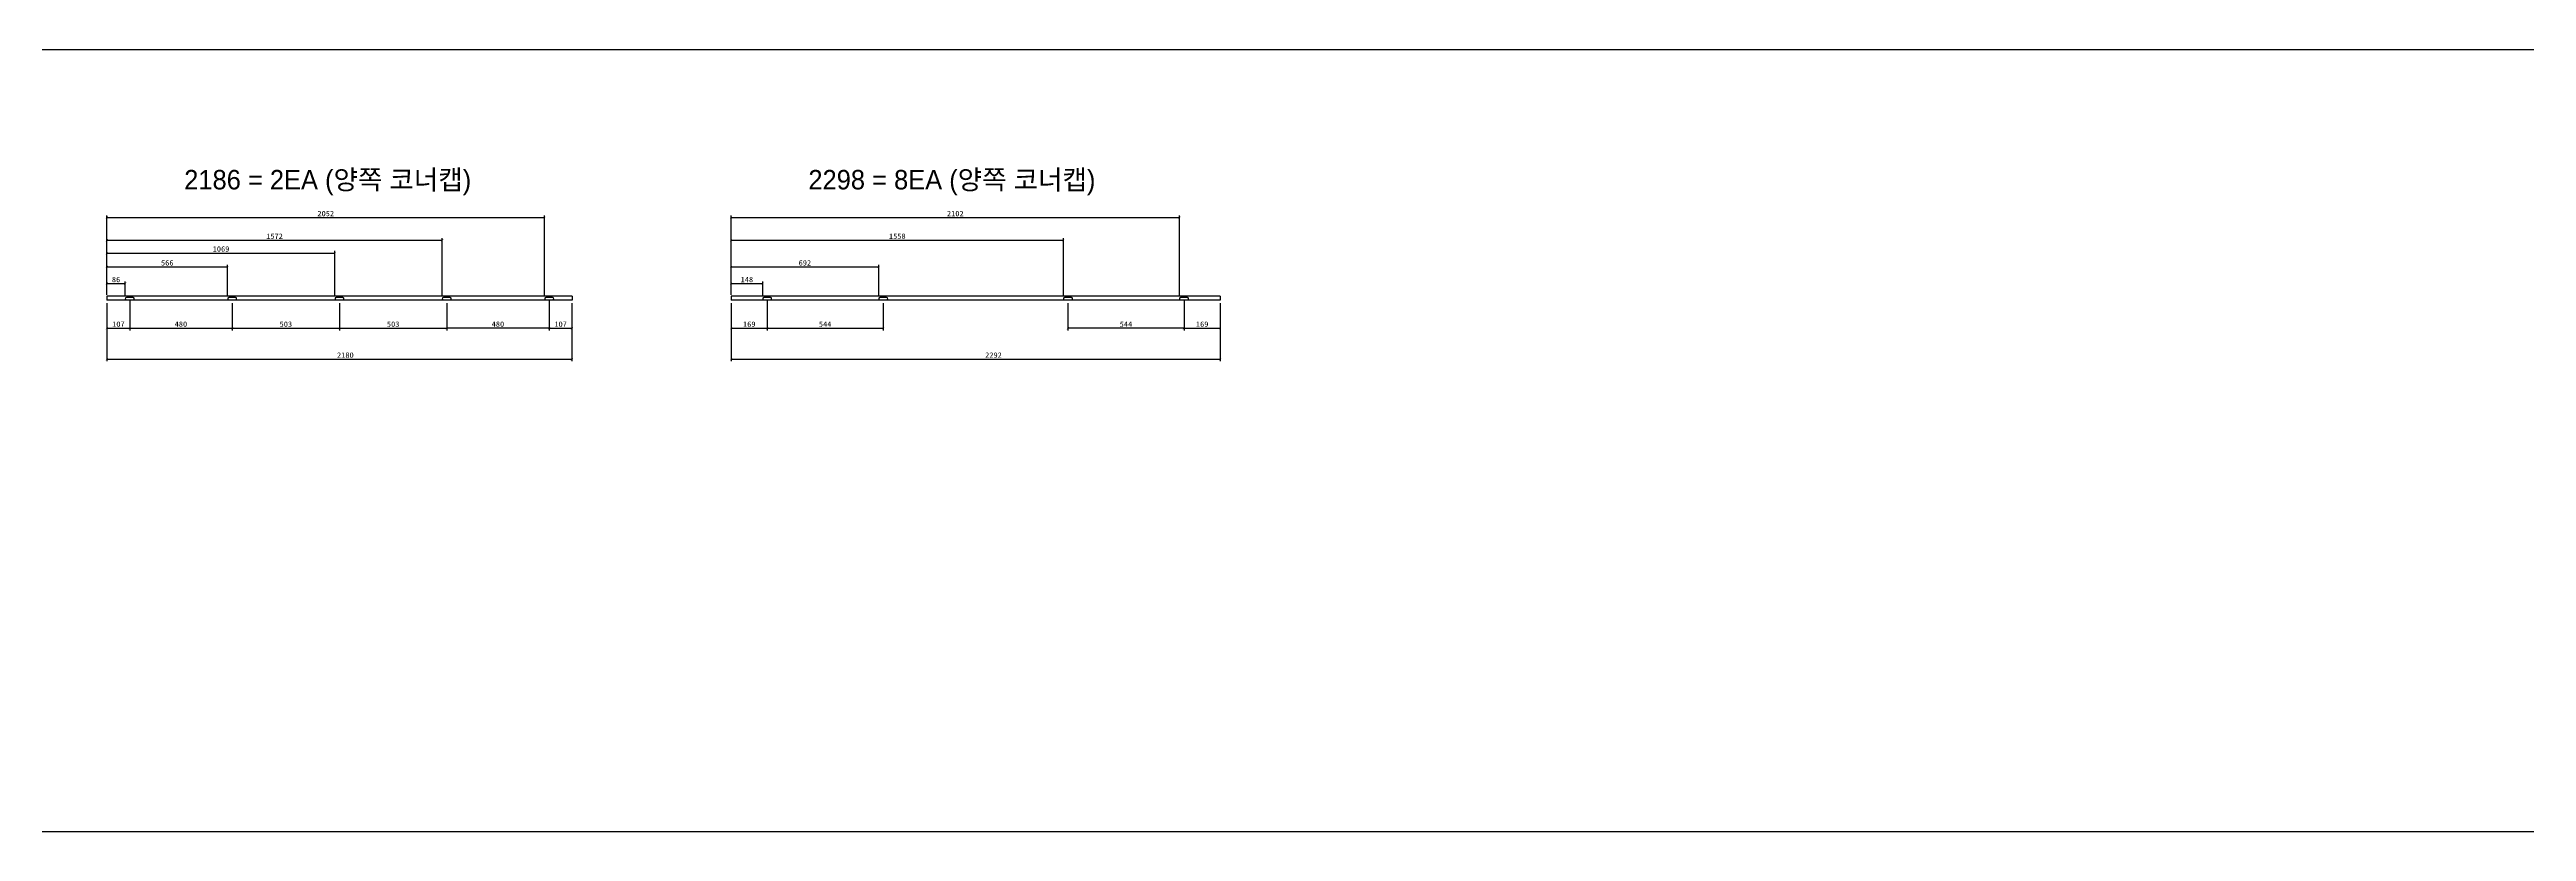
# Model space of a CAD drawing. Header units: millimetres. Extents: x -44117 to 256353, y -2095463 to 65325.
# Drawn here: x 119922 to 131533, y -935908 to -932244 of the extents above; entities that cross this region are included whole.
import ezdxf

# ---------------------------------------------------------------- set-up
doc = ezdxf.new("R2010")
doc.units = ezdxf.units.MM
doc.header["$LTSCALE"] = 10
doc.dimstyles.new('ISO-25', dxfattribs={"dimtxt": 2.5, "dimasz": 2.5, "dimexe": 1, "dimexo": 1, "dimtad": 1, "dimtxsty": 'Standard', "dimblk": 'ARCHTICK', "dimcen": 2.5, "dimadec": 0, "dimazin": 0, "dimtfac": 1, "dimtmove": 0, "dimatfit": 3, "dimfxl": 0, "dimarcsym": 0})

# ---------------------------------------------------------------- blocks, each defined once
blk = doc.blocks.new('_ArchTick')
at = {"color": 0, "linetype": 'ByBlock', "const_width": 0.15}
blk.add_lwpolyline([(-0.5, -0.5), (0.5, 0.5)], dxfattribs=at)
blk = doc.blocks.new('*D6320')
at = {"color": 0, "lineweight": -2}
for p, q in [((120191, -933433), (120191, -933705)), ((122371, -933433), (122371, -933705)), ((120191, -933695), (122371, -933695))]:
    blk.add_line(p, q, dxfattribs=at)
at = {"layer": 'Defpoints', "color": 0}
for p in [(120191, -933418), (122371, -933418), (122371, -933695)]:
    blk.add_point(p, dxfattribs=at)
at = {"color": 0, "lineweight": -2, "xscale": 10, "yscale": 10, "zscale": 10, "rotation": 180}
blk.add_blockref('_ArchTick', (120191, -933695), dxfattribs=at)
at = {"color": 0, "lineweight": -2, "xscale": 10, "yscale": 10, "zscale": 10}
blk.add_blockref('_ArchTick', (122371, -933695), dxfattribs=at)
at = {"color": 0, "insert": (121309, -933676), "char_height": 25, "attachment_point": 5}
blk.add_mtext('2180', dxfattribs=at)
blk = doc.blocks.new('*D6321')
at = {"color": 0, "lineweight": -2}
for p, q in [((120191, -933433), (120191, -933560)), ((120298, -933422), (120298, -933560)), ((120191, -933550), (120298, -933550))]:
    blk.add_line(p, q, dxfattribs=at)
at = {"layer": 'Defpoints', "color": 0}
for p in [(120191, -933418), (120298, -933407), (120298, -933550)]:
    blk.add_point(p, dxfattribs=at)
at = {"color": 0, "lineweight": -2, "xscale": 10, "yscale": 10, "zscale": 10, "rotation": 180}
blk.add_blockref('_ArchTick', (120191, -933550), dxfattribs=at)
at = {"color": 0, "lineweight": -2, "xscale": 10, "yscale": 10, "zscale": 10}
blk.add_blockref('_ArchTick', (120298, -933550), dxfattribs=at)
at = {"color": 0, "insert": (120245, -933531), "char_height": 25, "attachment_point": 5}
blk.add_mtext('107', dxfattribs=at)
blk = doc.blocks.new('*D6322')
at = {"color": 0, "lineweight": -2}
for p, q in [((122264, -933422), (122264, -933560)), ((122371, -933433), (122371, -933560)), ((122264, -933550), (122371, -933550))]:
    blk.add_line(p, q, dxfattribs=at)
at = {"layer": 'Defpoints', "color": 0}
for p in [(122264, -933407), (122371, -933418), (122371, -933550)]:
    blk.add_point(p, dxfattribs=at)
at = {"color": 0, "lineweight": -2, "xscale": 10, "yscale": 10, "zscale": 10, "rotation": 180}
blk.add_blockref('_ArchTick', (122264, -933550), dxfattribs=at)
at = {"color": 0, "lineweight": -2, "xscale": 10, "yscale": 10, "zscale": 10}
blk.add_blockref('_ArchTick', (122371, -933550), dxfattribs=at)
at = {"color": 0, "insert": (122318, -933531), "char_height": 25, "attachment_point": 5}
blk.add_mtext('107', dxfattribs=at)
blk = doc.blocks.new('*D6323')
at = {"color": 0, "lineweight": -2}
for p, q in [((120298, -933432), (120298, -933560)), ((120778, -933432), (120778, -933560)), ((120298, -933550), (120778, -933550))]:
    blk.add_line(p, q, dxfattribs=at)
at = {"layer": 'Defpoints', "color": 0}
for p in [(120298, -933417), (120778, -933417), (120778, -933550)]:
    blk.add_point(p, dxfattribs=at)
at = {"color": 0, "lineweight": -2, "xscale": 10, "yscale": 10, "zscale": 10, "rotation": 180}
blk.add_blockref('_ArchTick', (120298, -933550), dxfattribs=at)
at = {"color": 0, "lineweight": -2, "xscale": 10, "yscale": 10, "zscale": 10}
blk.add_blockref('_ArchTick', (120778, -933550), dxfattribs=at)
at = {"color": 0, "insert": (120538, -933531), "char_height": 25, "attachment_point": 5}
blk.add_mtext('480', dxfattribs=at)
blk = doc.blocks.new('*D6324')
at = {"color": 0, "lineweight": -2}
for p, q in [((121784, -933432), (121784, -933560)), ((122264, -933432), (122264, -933560)), ((122264, -933550), (121784, -933550))]:
    blk.add_line(p, q, dxfattribs=at)
at = {"layer": 'Defpoints', "color": 0}
for p in [(121784, -933417), (122264, -933417), (121784, -933550)]:
    blk.add_point(p, dxfattribs=at)
at = {"color": 0, "lineweight": -2, "xscale": 10, "yscale": 10, "zscale": 10, "rotation": 180}
blk.add_blockref('_ArchTick', (121784, -933550), dxfattribs=at)
at = {"color": 0, "lineweight": -2, "xscale": 10, "yscale": 10, "zscale": 10}
blk.add_blockref('_ArchTick', (122264, -933550), dxfattribs=at)
at = {"color": 0, "insert": (122024, -933531), "char_height": 25, "attachment_point": 5}
blk.add_mtext('480', dxfattribs=at)
blk = doc.blocks.new('*D6325')
at = {"color": 0, "lineweight": -2}
for p, q in [((120191, -933386), (120191, -933331)), ((120191, -933341), (120277, -933341)), ((120277, -933397), (120277, -933331))]:
    blk.add_line(p, q, dxfattribs=at)
at = {"layer": 'Defpoints', "color": 0}
for p in [(120277, -933341), (120191, -933401), (120277, -933412)]:
    blk.add_point(p, dxfattribs=at)
at = {"color": 0, "lineweight": -2, "xscale": 10, "yscale": 10, "zscale": 10, "rotation": 180}
blk.add_blockref('_ArchTick', (120191, -933341), dxfattribs=at)
at = {"color": 0, "lineweight": -2, "xscale": 10, "yscale": 10, "zscale": 10}
blk.add_blockref('_ArchTick', (120277, -933341), dxfattribs=at)
at = {"color": 0, "insert": (120234, -933322), "char_height": 25, "attachment_point": 5}
blk.add_mtext('86', dxfattribs=at)
blk = doc.blocks.new('*D6326')
at = {"color": 0, "lineweight": -2}
for p, q in [((120191, -933386), (120191, -933253)), ((120757, -933397), (120757, -933253)), ((120191, -933263), (120757, -933263))]:
    blk.add_line(p, q, dxfattribs=at)
at = {"layer": 'Defpoints', "color": 0}
for p in [(120757, -933263), (120191, -933401), (120757, -933412)]:
    blk.add_point(p, dxfattribs=at)
at = {"color": 0, "lineweight": -2, "xscale": 10, "yscale": 10, "zscale": 10, "rotation": 180}
blk.add_blockref('_ArchTick', (120191, -933263), dxfattribs=at)
at = {"color": 0, "lineweight": -2, "xscale": 10, "yscale": 10, "zscale": 10}
blk.add_blockref('_ArchTick', (120757, -933263), dxfattribs=at)
at = {"color": 0, "insert": (120474, -933244), "char_height": 25, "attachment_point": 5}
blk.add_mtext('566', dxfattribs=at)
blk = doc.blocks.new('*D6327')
at = {"color": 0, "lineweight": -2}
for p, q in [((120191, -933394), (120191, -933128)), ((120191, -933138), (121763, -933138)), ((121763, -933397), (121763, -933128))]:
    blk.add_line(p, q, dxfattribs=at)
at = {"layer": 'Defpoints', "color": 0}
for p in [(121763, -933138), (120191, -933409), (121763, -933412)]:
    blk.add_point(p, dxfattribs=at)
at = {"color": 0, "lineweight": -2, "xscale": 10, "yscale": 10, "zscale": 10, "rotation": 180}
blk.add_blockref('_ArchTick', (120191, -933138), dxfattribs=at)
at = {"color": 0, "lineweight": -2, "xscale": 10, "yscale": 10, "zscale": 10}
blk.add_blockref('_ArchTick', (121763, -933138), dxfattribs=at)
at = {"color": 0, "insert": (120977, -933119), "char_height": 25, "attachment_point": 5}
blk.add_mtext('1572', dxfattribs=at)
blk = doc.blocks.new('*D6328')
at = {"color": 0, "lineweight": -2}
for p, q in [((120191, -933394), (120191, -933022)), ((122243, -933397), (122243, -933022)), ((120191, -933032), (122243, -933032))]:
    blk.add_line(p, q, dxfattribs=at)
at = {"layer": 'Defpoints', "color": 0}
for p in [(122243, -933032), (120191, -933409), (122243, -933412)]:
    blk.add_point(p, dxfattribs=at)
at = {"color": 0, "lineweight": -2, "xscale": 10, "yscale": 10, "zscale": 10, "rotation": 180}
blk.add_blockref('_ArchTick', (120191, -933032), dxfattribs=at)
at = {"color": 0, "lineweight": -2, "xscale": 10, "yscale": 10, "zscale": 10}
blk.add_blockref('_ArchTick', (122243, -933032), dxfattribs=at)
at = {"color": 0, "insert": (121217, -933013), "char_height": 25, "attachment_point": 5}
blk.add_mtext('2052', dxfattribs=at)
blk = doc.blocks.new('*D6329')
at = {"color": 0, "lineweight": -2}
for p, q in [((120778, -933432), (120778, -933560)), ((121281, -933433), (121281, -933560)), ((120778, -933550), (121281, -933550))]:
    blk.add_line(p, q, dxfattribs=at)
at = {"layer": 'Defpoints', "color": 0}
for p in [(120778, -933417), (121281, -933418), (121281, -933550)]:
    blk.add_point(p, dxfattribs=at)
at = {"color": 0, "lineweight": -2, "xscale": 10, "yscale": 10, "zscale": 10, "rotation": 180}
blk.add_blockref('_ArchTick', (120778, -933550), dxfattribs=at)
at = {"color": 0, "lineweight": -2, "xscale": 10, "yscale": 10, "zscale": 10}
blk.add_blockref('_ArchTick', (121281, -933550), dxfattribs=at)
at = {"color": 0, "insert": (121030, -933531), "char_height": 25, "attachment_point": 5}
blk.add_mtext('503', dxfattribs=at)
blk = doc.blocks.new('*D6330')
at = {"color": 0, "lineweight": -2}
for p, q in [((121281, -933433), (121281, -933560)), ((121784, -933432), (121784, -933560)), ((121281, -933550), (121784, -933550))]:
    blk.add_line(p, q, dxfattribs=at)
at = {"layer": 'Defpoints', "color": 0}
for p in [(121281, -933418), (121784, -933417), (121784, -933550)]:
    blk.add_point(p, dxfattribs=at)
at = {"color": 0, "lineweight": -2, "xscale": 10, "yscale": 10, "zscale": 10, "rotation": 180}
blk.add_blockref('_ArchTick', (121281, -933550), dxfattribs=at)
at = {"color": 0, "lineweight": -2, "xscale": 10, "yscale": 10, "zscale": 10}
blk.add_blockref('_ArchTick', (121784, -933550), dxfattribs=at)
at = {"color": 0, "insert": (121533, -933531), "char_height": 25, "attachment_point": 5}
blk.add_mtext('503', dxfattribs=at)
blk = doc.blocks.new('*D6331')
at = {"color": 0, "lineweight": -2}
for p, q in [((120191, -933394), (120191, -933188)), ((120191, -933198), (121260, -933198)), ((121260, -933397), (121260, -933188))]:
    blk.add_line(p, q, dxfattribs=at)
at = {"layer": 'Defpoints', "color": 0}
for p in [(121260, -933198), (120191, -933409), (121260, -933412)]:
    blk.add_point(p, dxfattribs=at)
at = {"color": 0, "lineweight": -2, "xscale": 10, "yscale": 10, "zscale": 10, "rotation": 180}
blk.add_blockref('_ArchTick', (120191, -933198), dxfattribs=at)
at = {"color": 0, "lineweight": -2, "xscale": 10, "yscale": 10, "zscale": 10}
blk.add_blockref('_ArchTick', (121260, -933198), dxfattribs=at)
at = {"color": 0, "insert": (120726, -933179), "char_height": 25, "attachment_point": 5}
blk.add_mtext('1069', dxfattribs=at)
blk = doc.blocks.new('*D6333')
at = {"color": 0, "lineweight": -2}
for p, q in [((123117, -933433), (123117, -933705)), ((125409, -933433), (125409, -933705)), ((123117, -933695), (125409, -933695))]:
    blk.add_line(p, q, dxfattribs=at)
at = {"layer": 'Defpoints', "color": 0}
for p in [(123117, -933418), (125409, -933418), (125409, -933695)]:
    blk.add_point(p, dxfattribs=at)
at = {"color": 0, "lineweight": -2, "xscale": 10, "yscale": 10, "zscale": 10, "rotation": 180}
blk.add_blockref('_ArchTick', (123117, -933695), dxfattribs=at)
at = {"color": 0, "lineweight": -2, "xscale": 10, "yscale": 10, "zscale": 10}
blk.add_blockref('_ArchTick', (125409, -933695), dxfattribs=at)
at = {"color": 0, "insert": (124347, -933676), "char_height": 25, "attachment_point": 5}
blk.add_mtext('2292', dxfattribs=at)
blk = doc.blocks.new('*D6334')
at = {"color": 0, "lineweight": -2}
for p, q in [((123117, -933433), (123117, -933560)), ((123286, -933422), (123286, -933560)), ((123117, -933550), (123286, -933550))]:
    blk.add_line(p, q, dxfattribs=at)
at = {"layer": 'Defpoints', "color": 0}
for p in [(123117, -933418), (123286, -933407), (123286, -933550)]:
    blk.add_point(p, dxfattribs=at)
at = {"color": 0, "lineweight": -2, "xscale": 10, "yscale": 10, "zscale": 10, "rotation": 180}
blk.add_blockref('_ArchTick', (123117, -933550), dxfattribs=at)
at = {"color": 0, "lineweight": -2, "xscale": 10, "yscale": 10, "zscale": 10}
blk.add_blockref('_ArchTick', (123286, -933550), dxfattribs=at)
at = {"color": 0, "insert": (123202, -933531), "char_height": 25, "attachment_point": 5}
blk.add_mtext('169', dxfattribs=at)
blk = doc.blocks.new('*D6335')
at = {"color": 0, "lineweight": -2}
for p, q in [((125240, -933422), (125240, -933560)), ((125409, -933433), (125409, -933560)), ((125240, -933550), (125409, -933550))]:
    blk.add_line(p, q, dxfattribs=at)
at = {"layer": 'Defpoints', "color": 0}
for p in [(125240, -933407), (125409, -933418), (125409, -933550)]:
    blk.add_point(p, dxfattribs=at)
at = {"color": 0, "lineweight": -2, "xscale": 10, "yscale": 10, "zscale": 10, "rotation": 180}
blk.add_blockref('_ArchTick', (125240, -933550), dxfattribs=at)
at = {"color": 0, "lineweight": -2, "xscale": 10, "yscale": 10, "zscale": 10}
blk.add_blockref('_ArchTick', (125409, -933550), dxfattribs=at)
at = {"color": 0, "insert": (125325, -933531), "char_height": 25, "attachment_point": 5}
blk.add_mtext('169', dxfattribs=at)
blk = doc.blocks.new('*D6336')
at = {"color": 0, "lineweight": -2}
for p, q in [((123286, -933432), (123286, -933560)), ((123830, -933432), (123830, -933560)), ((123286, -933550), (123830, -933550))]:
    blk.add_line(p, q, dxfattribs=at)
at = {"layer": 'Defpoints', "color": 0}
for p in [(123286, -933417), (123830, -933417), (123830, -933550)]:
    blk.add_point(p, dxfattribs=at)
at = {"color": 0, "lineweight": -2, "xscale": 10, "yscale": 10, "zscale": 10, "rotation": 180}
blk.add_blockref('_ArchTick', (123286, -933550), dxfattribs=at)
at = {"color": 0, "lineweight": -2, "xscale": 10, "yscale": 10, "zscale": 10}
blk.add_blockref('_ArchTick', (123830, -933550), dxfattribs=at)
at = {"color": 0, "insert": (123558, -933531), "char_height": 25, "attachment_point": 5}
blk.add_mtext('544', dxfattribs=at)
blk = doc.blocks.new('*D6337')
at = {"color": 0, "lineweight": -2}
for p, q in [((124696, -933432), (124696, -933560)), ((125240, -933432), (125240, -933560)), ((125240, -933550), (124696, -933550))]:
    blk.add_line(p, q, dxfattribs=at)
at = {"layer": 'Defpoints', "color": 0}
for p in [(124696, -933417), (125240, -933417), (124696, -933550)]:
    blk.add_point(p, dxfattribs=at)
at = {"color": 0, "lineweight": -2, "xscale": 10, "yscale": 10, "zscale": 10, "rotation": 180}
blk.add_blockref('_ArchTick', (124696, -933550), dxfattribs=at)
at = {"color": 0, "lineweight": -2, "xscale": 10, "yscale": 10, "zscale": 10}
blk.add_blockref('_ArchTick', (125240, -933550), dxfattribs=at)
at = {"color": 0, "insert": (124968, -933531), "char_height": 25, "attachment_point": 5}
blk.add_mtext('544', dxfattribs=at)
blk = doc.blocks.new('*D6338')
at = {"color": 0, "lineweight": -2}
for p, q in [((123117, -933386), (123117, -933331)), ((123117, -933341), (123265, -933341)), ((123265, -933397), (123265, -933331))]:
    blk.add_line(p, q, dxfattribs=at)
at = {"layer": 'Defpoints', "color": 0}
for p in [(123265, -933341), (123117, -933401), (123265, -933412)]:
    blk.add_point(p, dxfattribs=at)
at = {"color": 0, "lineweight": -2, "xscale": 10, "yscale": 10, "zscale": 10, "rotation": 180}
blk.add_blockref('_ArchTick', (123117, -933341), dxfattribs=at)
at = {"color": 0, "lineweight": -2, "xscale": 10, "yscale": 10, "zscale": 10}
blk.add_blockref('_ArchTick', (123265, -933341), dxfattribs=at)
at = {"color": 0, "insert": (123191, -933322), "char_height": 25, "attachment_point": 5}
blk.add_mtext('148', dxfattribs=at)
blk = doc.blocks.new('*D6339')
at = {"color": 0, "lineweight": -2}
for p, q in [((123117, -933386), (123117, -933253)), ((123809, -933397), (123809, -933253)), ((123117, -933263), (123809, -933263))]:
    blk.add_line(p, q, dxfattribs=at)
at = {"layer": 'Defpoints', "color": 0}
for p in [(123809, -933263), (123117, -933401), (123809, -933412)]:
    blk.add_point(p, dxfattribs=at)
at = {"color": 0, "lineweight": -2, "xscale": 10, "yscale": 10, "zscale": 10, "rotation": 180}
blk.add_blockref('_ArchTick', (123117, -933263), dxfattribs=at)
at = {"color": 0, "lineweight": -2, "xscale": 10, "yscale": 10, "zscale": 10}
blk.add_blockref('_ArchTick', (123809, -933263), dxfattribs=at)
at = {"color": 0, "insert": (123463, -933244), "char_height": 25, "attachment_point": 5}
blk.add_mtext('692', dxfattribs=at)
blk = doc.blocks.new('*D6340')
at = {"color": 0, "lineweight": -2}
for p, q in [((123117, -933394), (123117, -933128)), ((123117, -933138), (124675, -933138)), ((124675, -933397), (124675, -933128))]:
    blk.add_line(p, q, dxfattribs=at)
at = {"layer": 'Defpoints', "color": 0}
for p in [(124675, -933138), (123117, -933409), (124675, -933412)]:
    blk.add_point(p, dxfattribs=at)
at = {"color": 0, "lineweight": -2, "xscale": 10, "yscale": 10, "zscale": 10, "rotation": 180}
blk.add_blockref('_ArchTick', (123117, -933138), dxfattribs=at)
at = {"color": 0, "lineweight": -2, "xscale": 10, "yscale": 10, "zscale": 10}
blk.add_blockref('_ArchTick', (124675, -933138), dxfattribs=at)
at = {"color": 0, "insert": (123896, -933119), "char_height": 25, "attachment_point": 5}
blk.add_mtext('1558', dxfattribs=at)
blk = doc.blocks.new('*D6341')
at = {"color": 0, "lineweight": -2}
for p, q in [((123117, -933394), (123117, -933022)), ((125219, -933397), (125219, -933022)), ((123117, -933032), (125219, -933032))]:
    blk.add_line(p, q, dxfattribs=at)
at = {"layer": 'Defpoints', "color": 0}
for p in [(125219, -933032), (123117, -933409), (125219, -933412)]:
    blk.add_point(p, dxfattribs=at)
at = {"color": 0, "lineweight": -2, "xscale": 10, "yscale": 10, "zscale": 10, "rotation": 180}
blk.add_blockref('_ArchTick', (123117, -933032), dxfattribs=at)
at = {"color": 0, "lineweight": -2, "xscale": 10, "yscale": 10, "zscale": 10}
blk.add_blockref('_ArchTick', (125219, -933032), dxfattribs=at)
at = {"color": 0, "insert": (124168, -933013), "char_height": 25, "attachment_point": 5}
blk.add_mtext('2102', dxfattribs=at)

msp = doc.modelspace()

# ---------------------------------------------------------------- linework, layer by layer
at = {"color": 1}
for p, q in [((104260.77588, -932244.45159), (196529.92274, -932244.45159)), ((104260.77588, -932244.45159), (196529.92274, -932244.45159)), ((104260.77588, -932244.45159), (196529.92274, -932244.45159)), ((104260.77588, -932244.45159), (196529.92274, -932244.45159)), ((104260.77588, -932244.45159), (196529.92274, -932244.45159)), ((104260.77588, -932244.45159), (196529.92274, -932244.45159)), ((104260.77588, -932244.45159), (196529.92274, -932244.45159)), ((104260.77588, -932244.45159), (196529.92274, -932244.45159)), ((104260.77588, -932244.45159), (196529.92274, -932244.45159)), ((104260.77588, -932244.45159), (196529.92274, -932244.45159)), ((106472.62401, -932244.45159), (198741.77087, -932244.45159)), ((106472.62401, -932244.45159), (198741.77087, -932244.45159)), ((106472.62401, -932244.45159), (198741.77087, -932244.45159)), ((106472.62401, -932244.45159), (198741.77087, -932244.45159)), ((106472.62401, -932244.45159), (198741.77087, -932244.45159)), ((106472.62401, -932244.45159), (198741.77087, -932244.45159)), ((106472.62401, -932244.45159), (198741.77087, -932244.45159)), ((106472.62401, -932244.45159), (198741.77087, -932244.45159)), ((106472.62401, -932244.45159), (198741.77087, -932244.45159)), ((106472.62401, -932244.45159), (198741.77087, -932244.45159)), ((104260.77588, -935907.62587), (196529.92274, -935907.62587)), ((104260.77588, -935907.62587), (196529.92274, -935907.62587)), ((104260.77588, -935907.62587), (196529.92274, -935907.62587)), ((104260.77588, -935907.62587), (196529.92274, -935907.62587)), ((104260.77588, -935907.62587), (196529.92274, -935907.62587)), ((104260.77588, -935907.62587), (196529.92274, -935907.62587)), ((104260.77588, -935907.62587), (196529.92274, -935907.62587)), ((104260.77588, -935907.62587), (196529.92274, -935907.62587)), ((104260.77588, -935907.62587), (196529.92274, -935907.62587)), ((104260.77588, -935907.62587), (196529.92274, -935907.62587)), ((106472.62401, -935907.62587), (198741.77087, -935907.62587)), ((106472.62401, -935907.62587), (198741.77087, -935907.62587)), ((106472.62401, -935907.62587), (198741.77087, -935907.62587)), ((106472.62401, -935907.62587), (198741.77087, -935907.62587)), ((106472.62401, -935907.62587), (198741.77087, -935907.62587)), ((106472.62401, -935907.62587), (198741.77087, -935907.62587)), ((106472.62401, -935907.62587), (198741.77087, -935907.62587)), ((106472.62401, -935907.62587), (198741.77087, -935907.62587)), ((106472.62401, -935907.62587), (198741.77087, -935907.62587)), ((106472.62401, -935907.62587), (198741.77087, -935907.62587))]:
    msp.add_line(p, q, dxfattribs=at)
at = {"linetype": 'Continuous'}
for p, q in [((122371.37094, -933399.10495), (120191.36615, -933399.10495)), ((122371.37094, -933400.50495), (120191.36615, -933400.50495)), ((122371.37094, -933418.10495), (120191.36615, -933418.10495)), ((125409.15045, -933399.10495), (123117.14566, -933399.10495)), ((125409.15045, -933400.50495), (123117.14566, -933400.50495)), ((125409.15045, -933418.10495), (123117.14566, -933418.10495))]:
    msp.add_line(p, q, dxfattribs=at)
for p, q in [((120191.36615, -933399.10495), (120191.36615, -933418.10495)), ((122371.37094, -933399.10495), (122371.37094, -933418.10495)), ((123117.14566, -933399.10495), (123117.14566, -933418.10495)), ((125409.15045, -933399.10495), (125409.15045, -933418.10495))]:
    msp.add_line(p, q)
at = {"color": 2, "linetype": 'Continuous'}
for points in [[(120277.36635, -933411.70495), (120277.36635, -933411.70495, 0.4142135624), (120282.36635, -933416.70495), (120314.36635, -933416.70495, 0.4142135624), (120319.36635, -933411.70495), (120319.36635, -933411.70495, 0.4142135624), (120314.36635, -933406.70495), (120282.36635, -933406.70495, 0.4142135624)], [(120757.36635, -933411.70495), (120757.36635, -933411.70495, 0.4142135624), (120762.36635, -933416.70495), (120794.36635, -933416.70495, 0.4142135624), (120799.36635, -933411.70495), (120799.36635, -933411.70495, 0.4142135624), (120794.36635, -933406.70495), (120762.36635, -933406.70495, 0.4142135624)], [(121260.36635, -933411.70495), (121260.36635, -933411.70495, 0.4142135624), (121265.36635, -933416.70495), (121297.36635, -933416.70495, 0.4142135624), (121302.36635, -933411.70495), (121302.36635, -933411.70495, 0.4142135624), (121297.36635, -933406.70495), (121265.36635, -933406.70495, 0.4142135624)], [(121763.36635, -933411.70495), (121763.36635, -933411.70495, 0.4142135624), (121768.36635, -933416.70495), (121800.36635, -933416.70495, 0.4142135624), (121805.36635, -933411.70495), (121805.36635, -933411.70495, 0.4142135624), (121800.36635, -933406.70495), (121768.36635, -933406.70495, 0.4142135624)], [(122243.36635, -933411.70495), (122243.36635, -933411.70495, 0.4142135624), (122248.36635, -933416.70495), (122280.36635, -933416.70495, 0.4142135624), (122285.36635, -933411.70495), (122285.36635, -933411.70495, 0.4142135624), (122280.36635, -933406.70495), (122248.36635, -933406.70495, 0.4142135624)], [(123265.14586, -933411.70495), (123265.14586, -933411.70495, 0.4142135624), (123270.14586, -933416.70495), (123302.14586, -933416.70495, 0.4142135624), (123307.14586, -933411.70495), (123307.14586, -933411.70495, 0.4142135624), (123302.14586, -933406.70495), (123270.14586, -933406.70495, 0.4142135624)], [(123809.14586, -933411.70495), (123809.14586, -933411.70495, 0.4142135624), (123814.14586, -933416.70495), (123846.14586, -933416.70495, 0.4142135624), (123851.14586, -933411.70495), (123851.14586, -933411.70495, 0.4142135624), (123846.14586, -933406.70495), (123814.14586, -933406.70495, 0.4142135624)], [(124675.14586, -933411.70495), (124675.14586, -933411.70495, 0.4142135624), (124680.14586, -933416.70495), (124712.14586, -933416.70495, 0.4142135624), (124717.14586, -933411.70495), (124717.14586, -933411.70495, 0.4142135624), (124712.14586, -933406.70495), (124680.14586, -933406.70495, 0.4142135624)], [(125219.14586, -933411.70495), (125219.14586, -933411.70495, 0.4142135624), (125224.14586, -933416.70495), (125256.14586, -933416.70495, 0.4142135624), (125261.14586, -933411.70495), (125261.14586, -933411.70495, 0.4142135624), (125256.14586, -933406.70495), (125224.14586, -933406.70495, 0.4142135624)]]:
    msp.add_lwpolyline(points, format="xyb", close=True, dxfattribs=at)

# ---------------------------------------------------------------- texts
at = {"char_height": 91.2356303, "attachment_point": 1}
for s, insert in [('{\\fGulim|b0|i0|c129|p50;2186 = 2EA (양쪽 코너캡)}', (120553.49234, -932808.45233)), ('{\\fGulim|b0|i0|c129|p50;2298 = 8EA (양쪽 코너캡)}', (123479.27185, -932808.45233))]:
    msp.add_mtext_dynamic_manual_height_columns(s, width=2155.3243433, gutter_width=8.14604, heights=[-114.80382], dxfattribs=dict(at, insert=insert))

# ---------------------------------------------------------------- dimensions: what is measured, and where the dimension line sits
for base, p1, p2, picture, middle in [((122243.36635, -933031.84355), (120191.36615, -933408.60495), (122243.36635, -933411.70495), '*D6328', (121217.36625, -933013.09355)), ((125219.14586, -933031.84355), (123117.14566, -933408.60495), (125219.14586, -933411.70495), '*D6341', (124168.14576, -933013.09355)), ((121763.36635, -933137.77899), (120191.36615, -933408.60495), (121763.36635, -933411.70495), '*D6327', (120977.36625, -933119.02899)), ((124675.14586, -933137.77899), (123117.14566, -933408.60495), (124675.14586, -933411.70495), '*D6340', (123896.14576, -933119.02899)), ((121260.36635, -933197.82272), (120191.36615, -933408.60495), (121260.36635, -933411.70495), '*D6331', (120725.86625, -933179.07272)), ((120757.36635, -933262.57606), (120191.36615, -933400.50495), (120757.36635, -933411.70495), '*D6326', (120474.36625, -933243.82606)), ((123809.14586, -933262.57606), (123117.14566, -933400.50495), (123809.14586, -933411.70495), '*D6339', (123463.14576, -933243.82606)), ((120277.36635, -933340.77224), (120191.36615, -933400.50495), (120277.36635, -933411.70495), '*D6325', (120234.36625, -933322.02224)), ((123265.14586, -933340.77224), (123117.14566, -933400.50495), (123265.14586, -933411.70495), '*D6338', (123191.14576, -933322.02224)), ((120298.36635, -933549.69453), (120191.36615, -933418.10495), (120298.36635, -933406.70495), '*D6321', (120244.86625, -933530.94453)), ((120778.36635, -933549.69453), (120298.36635, -933416.70495), (120778.36635, -933416.70495), '*D6323', (120538.36635, -933530.94453)), ((121281.36855, -933549.69453), (120778.36635, -933416.70495), (121281.36855, -933418.10495), '*D6329', (121029.86745, -933530.94453)), ((121784.36635, -933549.69453), (121281.36855, -933418.10495), (121784.36635, -933416.70495), '*D6330', (121532.86745, -933530.94453)), ((121784.36635, -933549.69453), (122264.36635, -933416.70495), (121784.36635, -933416.70495), '*D6324', (122024.36635, -933530.94453)), ((122371.37094, -933549.69453), (122264.36635, -933406.70495), (122371.37094, -933418.10495), '*D6322', (122317.86865, -933530.94453)), ((123286.14586, -933549.69453), (123117.14566, -933418.10495), (123286.14586, -933406.70495), '*D6334', (123201.64576, -933530.94453)), ((123830.14586, -933549.69453), (123286.14586, -933416.70495), (123830.14586, -933416.70495), '*D6336', (123558.14586, -933530.94453)), ((124696.14586, -933549.69453), (125240.14586, -933416.70495), (124696.14586, -933416.70495), '*D6337', (124968.14586, -933530.94453)), ((125409.15045, -933549.69453), (125240.14586, -933406.70495), (125409.15045, -933418.10495), '*D6335', (125324.64815, -933530.94453))]:
    dim = msp.add_linear_dim(base=base, p1=p1, p2=p2, dimstyle='ISO-25', override={"dimscale": 10, "dimasz": 1, "dimexo": 1.5})
    dim.commit()
    dim.dimension.update_dxf_attribs({"geometry": picture, "text_midpoint": middle})
for base, p1, p2, picture, middle in [((122371.37094, -933695.22796), (120191.36615, -933418.10495), (122371.37094, -933418.10495), '*D6320', (121309.36855, -933695.22796)), ((125409.15045, -933695.22796), (123117.14566, -933418.10495), (125409.15045, -933418.10495), '*D6333', (124347.14805, -933695.22796))]:
    dim = msp.add_linear_dim(base=base, p1=p1, p2=p2, dimstyle='ISO-25', override={"dimscale": 10, "dimasz": 1, "dimexo": 1.5})
    dim.commit()
    dim.dimension.update_dxf_attribs({"geometry": picture, "text_midpoint": middle, "dimtype": 160})

doc.saveas('drawing.dxf')
